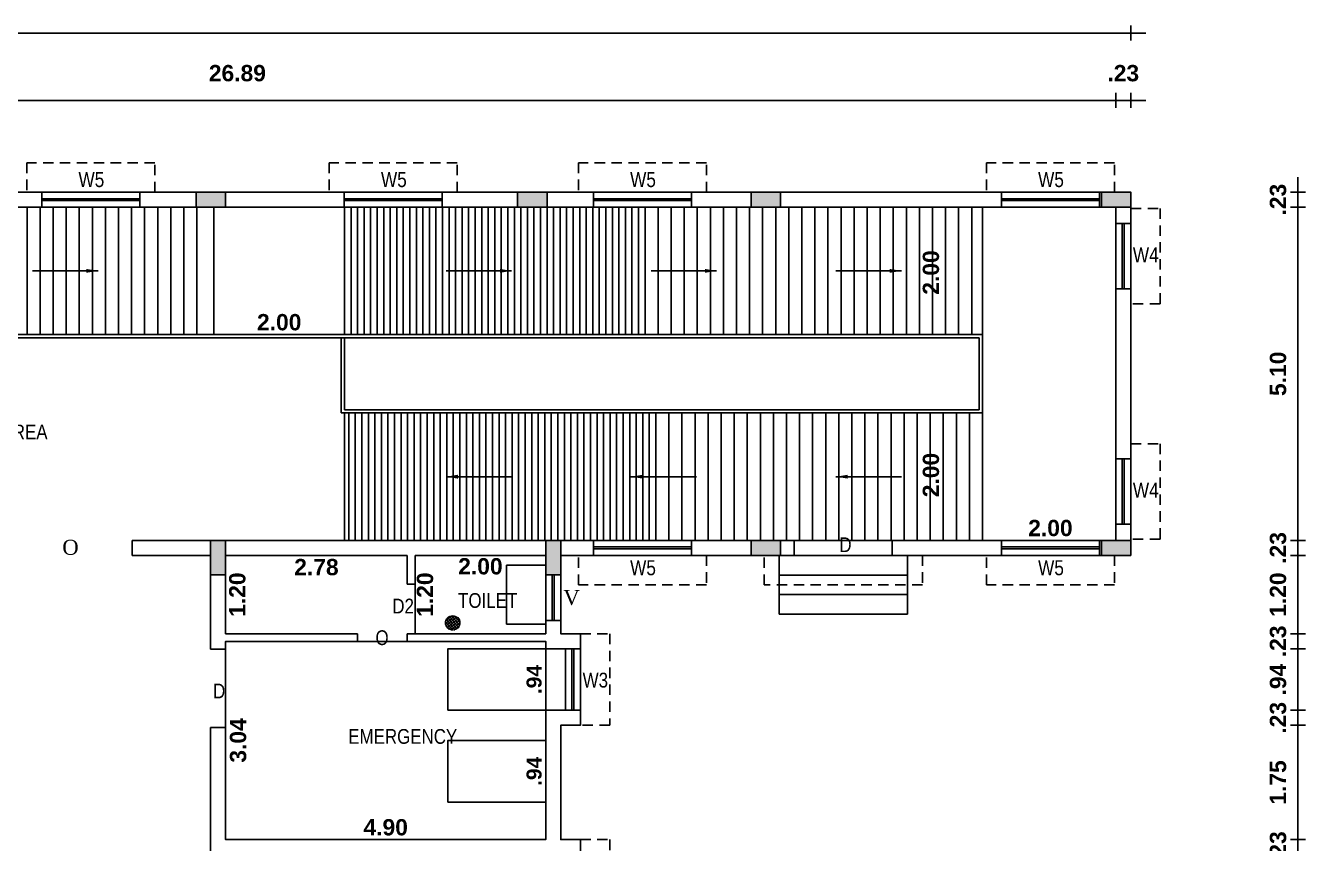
# Model space of a CAD drawing. Header units: metres. Extents: x 1336 to 1656, y -163 to -53.
# Drawn here: x 1438.53 to 1458.12, y -120.36 to -107.84 of the extents above; entities that cross this region are included whole.
import ezdxf

# ---------------------------------------------------------------- set-up
doc = ezdxf.new("R2010")
doc.units = ezdxf.units.M
doc.header["$PDMODE"] = 3
doc.header["$PDSIZE"] = -15
doc.linetypes.add('HIDDEN', pattern=[9.525, 6.35, -3.175])
for name, color, linetype in [('.', 7, 'Continuous'), ('BLK_1_FLR_0_CARPET_AREA', 12, 'Continuous'), ('BLK_1_FLR_0_REGULAR_ROOM_4', 2, 'Continuous'), ('BLK_1_FLR_0_ROOF_AREA', 54, 'Continuous'), ('BLK_1_FLR_0_ROOM_4_LIGHT_VENTILATION_1', 232, 'Continuous'), ('BLK_1_FLR_0_ROOM_4_LIGHT_VENTILATION_2', 7, 'Continuous'), ('BLK_1_FLR_0_WC_BATH', 3, 'Continuous'), ('TOILET_VENTILATION', 7, 'Continuous')]:
    doc.layers.add(name, color=color, linetype=linetype)
doc.layers.add('BLK_1_FLR_0_BLT_UP_AREA', color=12, linetype='Continuous', plot=False)
doc.layers.add('BLK_1_FLR_0_WASH', color=55, linetype='Continuous', lineweight=0)
doc.styles.add('Ar Bold', font='arialbd.ttf')
doc.styles.get("Standard").update_dxf_attribs({"font": 'times.ttf'})
doc.styles.add('style5', font='swissc.ttf')
doc.dimstyles.new('Copy(5) of Standard', dxfattribs={"dimtxt": 0.23, "dimasz": 0.18, "dimexe": 0.18, "dimexo": 0.0625, "dimgap": 0.09, "dimtad": 0, "dimtih": 1, "dimtoh": 1, "dimzin": 0, "dimdsep": 46, "dimtxsty": 'Standard', "dimcen": 0.09, "dimadec": 0, "dimazin": 0, "dimtfac": 1, "dimtofl": 0, "dimtmove": 0, "dimatfit": 3, "dimfxl": 0, "dimtolj": 1, "dimtzin": 0, "dimarcsym": 0})
doc.dimstyles.new('~dimensions', dxfattribs={"dimtxt": 0.25, "dimasz": 0.17, "dimexe": 0.05, "dimexo": 0.0625, "dimgap": 0.06, "dimtad": 1, "dimzin": 4, "dimdsep": 46, "dimtxsty": 'Ar Bold', "dimcen": 0.09, "dimse1": 1, "dimse2": 1, "dimsd1": 1, "dimsd2": 1, "dimclrt": 71, "dimadec": 0, "dimazin": 0, "dimtfac": 1, "dimtix": 1, "dimtofl": 0, "dimtmove": 2, "dimatfit": 3, "dimfxl": 0, "dimtolj": 1, "dimtzin": 0, "dimarcsym": 0})
pattern_1 = [(38.805684, (36.572916, -245.76966), (-0.0198971256, 0.02474200664), []), (128.805684, (36.572916, -245.76966), (-0.02474200664, -0.0198971256), [])]

# ---------------------------------------------------------------- blocks, each defined once
blk = doc.blocks.new('*D906')
at = {"layer": 'Defpoints', "color": 0}
for p in [(1441.592, -120.304), (1446.492, -120.304), (1446.492, -120.304)]:
    blk.add_point(p, dxfattribs=at)
at = {"color": 71, "insert": (1444.042, -120.116), "char_height": 0.25, "attachment_point": 5, "style": 'Ar Bold'}
blk.add_mtext('\\A1;4.90', dxfattribs=at)
blk = doc.blocks.new('*D907')
at = {"layer": 'Defpoints', "color": 0}
for p in [(1441.592, -117.269), (1441.971, -117.269), (1441.592, -120.304)]:
    blk.add_point(p, dxfattribs=at)
at = {"color": 71, "insert": (1441.784, -118.786), "char_height": 0.25, "attachment_point": 5, "rotation": 90, "style": 'Ar Bold'}
blk.add_mtext('\\A1;3.04', dxfattribs=at)
blk = doc.blocks.new('*D908')
at = {"layer": 'Defpoints', "color": 0}
for p in [(1441.592, -115.954), (1441.592, -117.154), (1441.959, -117.154)]:
    blk.add_point(p, dxfattribs=at)
at = {"color": 71, "insert": (1441.772, -116.554), "char_height": 0.25, "attachment_point": 5, "rotation": 90, "style": 'Ar Bold'}
blk.add_mtext('\\A1;1.20', dxfattribs=at)
blk = doc.blocks.new('*D909')
at = {"layer": 'Defpoints', "color": 0}
for p in [(1441.592, -115.954), (1444.372, -115.954), (1444.372, -116.321)]:
    blk.add_point(p, dxfattribs=at)
at = {"color": 71, "insert": (1442.982, -116.134), "char_height": 0.25, "attachment_point": 5, "style": 'Ar Bold'}
blk.add_mtext('\\A1;2.78', dxfattribs=at)
blk = doc.blocks.new('*D910')
at = {"layer": 'Defpoints', "color": 0}
for p in [(1444.492, -115.954), (1444.832, -115.954), (1444.492, -117.154)]:
    blk.add_point(p, dxfattribs=at)
at = {"color": 71, "insert": (1444.645, -116.554), "char_height": 0.25, "attachment_point": 5, "rotation": 90, "style": 'Ar Bold'}
blk.add_mtext('\\A1;1.20', dxfattribs=at)
blk = doc.blocks.new('*D911')
at = {"layer": 'Defpoints', "color": 0}
for p in [(1444.492, -115.954), (1446.492, -115.954), (1446.492, -116.309)]:
    blk.add_point(p, dxfattribs=at)
at = {"color": 71, "insert": (1445.492, -116.122), "char_height": 0.25, "attachment_point": 5, "style": 'Ar Bold'}
blk.add_mtext('\\A1;2.00', dxfattribs=at)
blk = doc.blocks.new('*D920')
at = {"layer": 'Defpoints', "color": 0}
for p in [(1441.412, -112.574), (1443.412, -112.574), (1443.412, -112.574)]:
    blk.add_point(p, dxfattribs=at)
at = {"color": 71, "insert": (1442.412, -112.386), "char_height": 0.25, "attachment_point": 5, "style": 'Ar Bold'}
blk.add_mtext('\\A1;2.00', dxfattribs=at)
blk = doc.blocks.new('*D921')
at = {"layer": 'Defpoints', "color": 0}
for p in [(1453.217, -115.724), (1455.217, -115.724), (1455.217, -115.724)]:
    blk.add_point(p, dxfattribs=at)
at = {"color": 71, "insert": (1454.217, -115.536), "char_height": 0.25, "attachment_point": 5, "style": 'Ar Bold'}
blk.add_mtext('\\A1;2.00', dxfattribs=at)
blk = doc.blocks.new('*D922')
at = {"layer": 'Defpoints', "color": 0}
for p in [(1432.227, -115.724), (1443.412, -115.724), (1443.412, -115.724)]:
    blk.add_point(p, dxfattribs=at)
at = {"color": 71, "insert": (1437.82, -115.536), "char_height": 0.25, "attachment_point": 5, "style": 'Ar Bold'}
blk.add_mtext('\\A1;11.19', dxfattribs=at)
blk = doc.blocks.new('*D923')
at = {"layer": 'Defpoints', "color": 0}
for p in [(1452.577, -113.724), (1452.577, -113.724), (1452.577, -115.724)]:
    blk.add_point(p, dxfattribs=at)
at = {"color": 71, "insert": (1452.389, -114.724), "char_height": 0.25, "attachment_point": 5, "rotation": 90, "style": 'Ar Bold'}
blk.add_mtext('\\A1;2.00', dxfattribs=at)
blk = doc.blocks.new('*D924')
at = {"layer": 'Defpoints', "color": 0}
for p in [(1452.577, -110.624), (1452.577, -110.624), (1452.577, -112.624)]:
    blk.add_point(p, dxfattribs=at)
at = {"color": 71, "insert": (1452.389, -111.624), "char_height": 0.25, "attachment_point": 5, "rotation": 90, "style": 'Ar Bold'}
blk.add_mtext('\\A1;2.00', dxfattribs=at)
blk = doc.blocks.new('*D935')
at = {"layer": 'Defpoints', "color": 0}
for p in [(1428.327, -108.875), (1455.217, -108.762), (1455.217, -108.875)]:
    blk.add_point(p, dxfattribs=at)
at = {"color": 71, "insert": (1441.772, -108.574), "char_height": 0.25, "attachment_point": 5, "style": 'Ar Bold'}
blk.add_mtext('\\A1;26.89', dxfattribs=at)
blk = doc.blocks.new('*D936')
at = {"layer": 'Defpoints', "color": 0}
for p in [(1455.217, -108.875), (1455.447, -108.762), (1455.447, -108.875)]:
    blk.add_point(p, dxfattribs=at)
at = {"color": 71, "insert": (1455.332, -108.574), "char_height": 0.25, "attachment_point": 5, "style": 'Ar Bold'}
blk.add_mtext('\\A1;.23', dxfattribs=at)
blk = doc.blocks.new('*D1016')
at = {"layer": 'Defpoints', "color": 0}
for p in [(1457.89, -120.304), (1457.89, -120.304), (1457.89, -120.534)]:
    blk.add_point(p, dxfattribs=at)
at = {"color": 71, "insert": (1457.702, -120.419), "char_height": 0.25, "attachment_point": 5, "rotation": 90, "style": 'Ar Bold'}
blk.add_mtext('\\A1;.23', dxfattribs=at)
blk = doc.blocks.new('*D1017')
at = {"layer": 'Defpoints', "color": 0}
for p in [(1457.89, -118.554), (1457.89, -118.554), (1457.89, -120.304)]:
    blk.add_point(p, dxfattribs=at)
at = {"color": 71, "insert": (1457.702, -119.429), "char_height": 0.25, "attachment_point": 5, "rotation": 90, "style": 'Ar Bold'}
blk.add_mtext('\\A1;1.75', dxfattribs=at)
blk = doc.blocks.new('*D1018')
at = {"layer": 'Defpoints', "color": 0}
for p in [(1457.89, -118.324), (1457.89, -118.324), (1457.89, -118.554)]:
    blk.add_point(p, dxfattribs=at)
at = {"color": 71, "insert": (1457.702, -118.439), "char_height": 0.25, "attachment_point": 5, "rotation": 90, "style": 'Ar Bold'}
blk.add_mtext('\\A1;.23', dxfattribs=at)
blk = doc.blocks.new('*D1019')
at = {"layer": 'Defpoints', "color": 0}
for p in [(1457.89, -117.384), (1457.89, -117.384), (1457.89, -118.324)]:
    blk.add_point(p, dxfattribs=at)
at = {"color": 71, "insert": (1457.702, -117.854), "char_height": 0.25, "attachment_point": 5, "rotation": 90, "style": 'Ar Bold'}
blk.add_mtext('\\A1;.94', dxfattribs=at)
blk = doc.blocks.new('*D1020')
at = {"layer": 'Defpoints', "color": 0}
for p in [(1457.89, -117.154), (1457.89, -117.154), (1457.89, -117.384)]:
    blk.add_point(p, dxfattribs=at)
at = {"color": 71, "insert": (1457.702, -117.269), "char_height": 0.25, "attachment_point": 5, "rotation": 90, "style": 'Ar Bold'}
blk.add_mtext('\\A1;.23', dxfattribs=at)
blk = doc.blocks.new('*D1021')
at = {"layer": 'Defpoints', "color": 0}
for p in [(1457.89, -115.954), (1457.89, -115.954), (1457.89, -117.154)]:
    blk.add_point(p, dxfattribs=at)
at = {"color": 71, "insert": (1457.702, -116.554), "char_height": 0.25, "attachment_point": 5, "rotation": 90, "style": 'Ar Bold'}
blk.add_mtext('\\A1;1.20', dxfattribs=at)
blk = doc.blocks.new('*D1022')
at = {"layer": 'Defpoints', "color": 0}
for p in [(1457.89, -115.724), (1457.89, -115.724), (1457.89, -115.954)]:
    blk.add_point(p, dxfattribs=at)
at = {"color": 71, "insert": (1457.702, -115.839), "char_height": 0.25, "attachment_point": 5, "rotation": 90, "style": 'Ar Bold'}
blk.add_mtext('\\A1;.23', dxfattribs=at)
blk = doc.blocks.new('*D1023')
at = {"layer": 'Defpoints', "color": 0}
for p in [(1457.89, -110.624), (1457.89, -110.624), (1457.89, -115.724)]:
    blk.add_point(p, dxfattribs=at)
at = {"color": 71, "insert": (1457.702, -113.174), "char_height": 0.25, "attachment_point": 5, "rotation": 90, "style": 'Ar Bold'}
blk.add_mtext('\\A1;5.10', dxfattribs=at)
blk = doc.blocks.new('*D1024')
at = {"layer": 'Defpoints', "color": 0}
for p in [(1457.89, -110.394), (1457.89, -110.394), (1457.89, -110.624)]:
    blk.add_point(p, dxfattribs=at)
at = {"color": 71, "insert": (1457.702, -110.509), "char_height": 0.25, "attachment_point": 5, "rotation": 90, "style": 'Ar Bold'}
blk.add_mtext('\\A1;.23', dxfattribs=at)

msp = doc.modelspace()

# ---------------------------------------------------------------- hatches: boundary and pattern name
at = {"layer": '.'}
h = msp.add_hatch(color=256, dxfattribs=at)
h.dxf.hatch_style = 1
h.paths.add_polyline_path([(1441.1421, -110.3938), (1441.1421, -110.6238), (1441.5921, -110.6238), (1441.5921, -110.3938)])
h = msp.add_hatch(color=256, dxfattribs=at)
h.dxf.hatch_style = 1
h.paths.add_polyline_path([(1446.0621, -110.3938), (1446.0621, -110.6238), (1446.5121, -110.6238), (1446.5121, -110.3938)])
h = msp.add_hatch(color=256, dxfattribs=at)
h.dxf.hatch_style = 1
h.paths.add_polyline_path([(1449.6351, -110.3938), (1449.6351, -110.6238), (1450.0851, -110.6238), (1450.0851, -110.3938)])
h = msp.add_hatch(color=256, dxfattribs=at)
h.dxf.hatch_style = 1
h.paths.add_polyline_path([(1454.9971, -110.3938), (1454.9971, -110.6238), (1455.4471, -110.6238), (1455.4471, -110.3938)])
h = msp.add_hatch(color=256, dxfattribs=at)
h.dxf.hatch_style = 1
h.paths.add_polyline_path([(1441.5921, -115.7238), (1441.3621, -115.7238), (1441.3621, -116.2488), (1441.5921, -116.2488)])
h = msp.add_hatch(color=256, dxfattribs=at)
h.dxf.hatch_style = 1
h.paths.add_polyline_path([(1446.7221, -115.7238), (1446.4921, -115.7238), (1446.4921, -116.2488), (1446.7221, -116.2488)])
h = msp.add_hatch(color=256, dxfattribs=at)
h.dxf.hatch_style = 1
h.paths.add_polyline_path([(1449.6351, -115.7238), (1449.6351, -115.9538), (1450.0851, -115.9538), (1450.0851, -115.7238)])
h = msp.add_hatch(color=256, dxfattribs=at)
h.dxf.hatch_style = 1
h.paths.add_polyline_path([(1454.9971, -115.7238), (1454.9971, -115.9538), (1455.4471, -115.9538), (1455.4471, -115.7238)])
at = {"layer": 'BLK_1_FLR_0_WASH'}
h = msp.add_hatch(dxfattribs=at)
h.set_pattern_fill('ANSI37', color=60, scale=0.01, angle=-6.19432)
h.set_pattern_definition(pattern_1)
edge = h.paths.add_edge_path()
edge.add_arc((1445.0682, -116.9863), 0.1112, 11.71868, 371.71868)
h.paths.add_polyline_path([(1445.0465, -116.9478), (1445.1791, -116.9778), (1445.0308, -116.9445), (1445.0467, -116.9485)], flags=16)
h = msp.add_hatch(dxfattribs=at)
h.set_pattern_fill('ANSI37', color=60, scale=0.01, angle=-6.19432)
h.set_pattern_definition(pattern_1)
edge = h.paths.add_edge_path()
edge.add_arc((1445.0682, -116.9863), 0.1112, 11.71868, 371.71868)
h.paths.add_polyline_path([(1445.0465, -116.9478), (1445.1791, -116.9778), (1445.0308, -116.9445), (1445.0467, -116.9485)], flags=16)

# ---------------------------------------------------------------- linework, layer by layer
at = {"color": 4}
for p, q in [((1455.4471, -108.0748), (1455.4471, -107.8448)), ((1427.8671, -107.9598), (1455.6771, -107.9598)), ((1455.2171, -109.1047), (1455.2171, -108.8747)), ((1455.4471, -109.1047), (1455.4471, -108.8747)), ((1427.8671, -108.9897), (1455.6771, -108.9897)), ((1458.005, -156.4338), (1458.005, -110.1638)), ((1458.12, -110.3938), (1457.89, -110.3938)), ((1438.7784, -110.4938), (1440.2784, -110.4938)), ((1438.7784, -110.5238), (1440.2784, -110.5238)), ((1443.4084, -110.4938), (1444.9084, -110.4938)), ((1443.4084, -110.5238), (1444.9084, -110.5238)), ((1447.2221, -110.4938), (1448.7221, -110.4938)), ((1447.2221, -110.5238), (1448.7221, -110.5238)), ((1453.4671, -110.4938), (1454.9671, -110.4938)), ((1453.4671, -110.5238), (1454.9671, -110.5238)), ((1458.12, -110.6238), (1457.89, -110.6238)), ((1455.3171, -110.8738), (1455.3171, -111.8738)), ((1455.3471, -110.8738), (1455.3471, -111.8738)), ((1455.3171, -114.4738), (1455.3171, -115.4738)), ((1455.3471, -114.4738), (1455.3471, -115.4738)), ((1458.12, -115.7238), (1457.89, -115.7238)), ((1447.2221, -115.8238), (1448.7221, -115.8238)), ((1447.2221, -115.8538), (1448.7221, -115.8538)), ((1453.4671, -115.8238), (1454.9671, -115.8238)), ((1453.4671, -115.8538), (1454.9671, -115.8538)), ((1458.12, -115.9538), (1457.89, -115.9538)), ((1458.12, -117.1538), (1457.89, -117.1538)), ((1446.8921, -117.3838), (1446.8921, -118.3238)), ((1446.9221, -117.3838), (1446.9221, -118.3238)), ((1458.12, -117.3838), (1457.89, -117.3838)), ((1458.12, -118.3238), (1457.89, -118.3238)), ((1458.12, -118.5538), (1457.89, -118.5538)), ((1458.12, -120.3038), (1457.89, -120.3038))]:
    msp.add_line(p, q, dxfattribs=at)
at = {"color": 1}
for p, q in [((1428.0971, -110.3938), (1455.4471, -110.3938)), ((1455.4471, -115.9538), (1455.4471, -110.3938)), ((1428.3271, -110.6238), (1455.2171, -110.6238)), ((1455.2171, -115.7238), (1455.2171, -110.6238)), ((1440.1621, -115.7238), (1441.3621, -115.7238)), ((1440.1621, -115.9538), (1440.1621, -115.7238)), ((1450.2971, -115.7238), (1441.3621, -115.7238)), ((1450.2971, -115.7238), (1450.2971, -115.9538)), ((1455.2171, -115.7238), (1451.7971, -115.7238)), ((1451.7971, -115.7238), (1451.7971, -115.9538)), ((1440.1621, -115.9538), (1441.3621, -115.9538)), ((1441.3621, -115.9538), (1441.3621, -117.3888)), ((1441.5921, -115.9538), (1441.5921, -117.1538)), ((1444.3721, -115.9538), (1441.5921, -115.9538)), ((1444.3721, -115.9538), (1442.5171, -115.9538)), ((1444.3721, -115.9538), (1444.3721, -116.3938)), ((1446.4921, -115.9538), (1444.4921, -115.9538)), ((1446.4921, -115.9538), (1444.4921, -115.9538)), ((1444.4921, -115.9538), (1444.4921, -117.1538)), ((1446.4921, -115.9538), (1446.4921, -117.1538)), ((1446.7221, -115.9538), (1446.7221, -117.1538)), ((1455.4471, -115.9538), (1446.7221, -115.9538)), ((1444.4921, -116.3938), (1444.3721, -116.3938)), ((1443.6121, -117.1538), (1441.5921, -117.1538)), ((1441.5921, -117.2688), (1441.5921, -117.3888)), ((1443.6121, -117.2688), (1441.5921, -117.2688)), ((1443.6121, -117.1538), (1443.6121, -117.2688)), ((1446.4921, -117.1538), (1444.3721, -117.1538)), ((1444.3721, -117.1538), (1444.3721, -117.2688)), ((1446.4921, -117.2688), (1444.3721, -117.2688)), ((1446.4921, -117.2688), (1446.4921, -117.3838)), ((1446.7221, -117.1538), (1447.0221, -117.1538)), ((1447.0221, -117.1538), (1447.0221, -118.5538)), ((1441.5921, -117.3888), (1441.3621, -117.3888)), ((1446.4921, -117.3838), (1447.0221, -117.3838)), ((1446.4921, -118.3238), (1446.4921, -120.3038)), ((1446.4921, -118.3238), (1447.0221, -118.3238)), ((1441.3621, -118.5888), (1441.3621, -120.5388)), ((1441.5921, -118.5888), (1441.3621, -118.5888)), ((1441.5921, -118.5888), (1441.5921, -120.3038)), ((1446.7221, -118.5538), (1446.7221, -120.3038)), ((1446.7221, -118.5538), (1447.0221, -118.5538)), ((1446.4921, -120.3038), (1441.5921, -120.3038)), ((1446.7221, -120.3038), (1447.0221, -120.3038)), ((1447.0221, -120.3038), (1447.0221, -121.7038))]:
    msp.add_line(p, q, dxfattribs=at)
at = {"color": 252}
for p, q in [((1438.5521, -112.5738), (1438.5521, -110.6238)), ((1438.7521, -112.5738), (1438.7521, -110.6238)), ((1438.9521, -112.5738), (1438.9521, -110.6238)), ((1439.1521, -112.5738), (1439.1521, -110.6238)), ((1439.3521, -112.5738), (1439.3521, -110.6238)), ((1439.5521, -112.5738), (1439.5521, -110.6238)), ((1439.7521, -112.5738), (1439.7521, -110.6238)), ((1439.9521, -112.5738), (1439.9521, -110.6238)), ((1440.1521, -112.5738), (1440.1521, -110.6238)), ((1440.3521, -112.5738), (1440.3521, -110.6238)), ((1440.5521, -112.5738), (1440.5521, -110.6238)), ((1440.7521, -112.5738), (1440.7521, -110.6238)), ((1440.9521, -112.5738), (1440.9521, -110.6238)), ((1441.1521, -112.5738), (1441.1521, -110.6238)), ((1443.5121, -112.5738), (1443.5121, -110.6238)), ((1443.6121, -112.5738), (1443.6121, -110.6238)), ((1443.7121, -112.5738), (1443.7121, -110.6238)), ((1443.8121, -112.5738), (1443.8121, -110.6238)), ((1443.9121, -112.5738), (1443.9121, -110.6238)), ((1444.0121, -112.5738), (1444.0121, -110.6238)), ((1444.1121, -112.5738), (1444.1121, -110.6238)), ((1444.2121, -112.5738), (1444.2121, -110.6238)), ((1444.3121, -112.5738), (1444.3121, -110.6238)), ((1444.4121, -112.5738), (1444.4121, -110.6238)), ((1444.5121, -112.5738), (1444.5121, -110.6238)), ((1444.6121, -112.5738), (1444.6121, -110.6238)), ((1444.7121, -112.5738), (1444.7121, -110.6238)), ((1444.8121, -112.5738), (1444.8121, -110.6238)), ((1444.9121, -112.5738), (1444.9121, -110.6238)), ((1445.0121, -112.5738), (1445.0121, -110.6238)), ((1445.1121, -112.5738), (1445.1121, -110.6238)), ((1445.2121, -112.5738), (1445.2121, -110.6238)), ((1445.3121, -112.5738), (1445.3121, -110.6238)), ((1445.3121, -112.5738), (1445.3121, -110.6238)), ((1445.4121, -112.5738), (1445.4121, -110.6238)), ((1445.5121, -112.5738), (1445.5121, -110.6238)), ((1445.6121, -112.5738), (1445.6121, -110.6238)), ((1445.7121, -112.5738), (1445.7121, -110.6238)), ((1445.8121, -112.5738), (1445.8121, -110.6238)), ((1445.9121, -112.5738), (1445.9121, -110.6238)), ((1446.0121, -112.5738), (1446.0121, -110.6238)), ((1446.1121, -112.5738), (1446.1121, -110.6238)), ((1446.2121, -112.5738), (1446.2121, -110.6238)), ((1446.3121, -112.5738), (1446.3121, -110.6238)), ((1446.4121, -112.5738), (1446.4121, -110.6238)), ((1446.5121, -112.5738), (1446.5121, -110.6238)), ((1446.6121, -112.5738), (1446.6121, -110.6238)), ((1446.7121, -112.5738), (1446.7121, -110.6238)), ((1446.8121, -112.5738), (1446.8121, -110.6238)), ((1446.9121, -112.5738), (1446.9121, -110.6238)), ((1447.0121, -112.5738), (1447.0121, -110.6238)), ((1447.1121, -112.5738), (1447.1121, -110.6238)), ((1447.2121, -112.5738), (1447.2121, -110.6238)), ((1447.3121, -112.5738), (1447.3121, -110.6238)), ((1447.4121, -112.5738), (1447.4121, -110.6238)), ((1447.5121, -112.5738), (1447.5121, -110.6238)), ((1447.6121, -112.5738), (1447.6121, -110.6238)), ((1447.7121, -112.5738), (1447.7121, -110.6238)), ((1447.8121, -112.5738), (1447.8121, -110.6238)), ((1447.9121, -112.5738), (1447.9121, -110.6238)), ((1448.0121, -112.5738), (1448.0121, -110.6238)), ((1448.2121, -112.5738), (1448.2121, -110.6238)), ((1448.4121, -112.5738), (1448.4121, -110.6238)), ((1448.6121, -112.5738), (1448.6121, -110.6238)), ((1448.8121, -112.5738), (1448.8121, -110.6238)), ((1449.0121, -112.5738), (1449.0121, -110.6238)), ((1449.2121, -112.5738), (1449.2121, -110.6238)), ((1449.4121, -112.5738), (1449.4121, -110.6238)), ((1449.6121, -112.5738), (1449.6121, -110.6238)), ((1449.8121, -112.5738), (1449.8121, -110.6238)), ((1450.0121, -112.5738), (1450.0121, -110.6238)), ((1450.2121, -112.5738), (1450.2121, -110.6238)), ((1450.4121, -112.5738), (1450.4121, -110.6238)), ((1450.6121, -112.5738), (1450.6121, -110.6238)), ((1450.8121, -112.5738), (1450.8121, -110.6238)), ((1451.0121, -112.5738), (1451.0121, -110.6238)), ((1451.2121, -112.5738), (1451.2121, -110.6238)), ((1451.4121, -112.5738), (1451.4121, -110.6238)), ((1451.6121, -112.5738), (1451.6121, -110.6238)), ((1451.8121, -112.5738), (1451.8121, -110.6238)), ((1452.0121, -112.5738), (1452.0121, -110.6238)), ((1452.2121, -112.5738), (1452.2121, -110.6238)), ((1452.4121, -112.5738), (1452.4121, -110.6238)), ((1452.6121, -112.5738), (1452.6121, -110.6238)), ((1452.8121, -112.5738), (1452.8121, -110.6238)), ((1453.0121, -112.5738), (1453.0121, -110.6238)), ((1443.4771, -113.7738), (1443.4771, -115.7238)), ((1443.5771, -113.7738), (1443.5771, -115.7238)), ((1443.6771, -113.7738), (1443.6771, -115.7238)), ((1443.7771, -113.7738), (1443.7771, -115.7238)), ((1443.8771, -113.7738), (1443.8771, -115.7238)), ((1443.9771, -113.7738), (1443.9771, -115.7238)), ((1444.0771, -113.7738), (1444.0771, -115.7238)), ((1444.1771, -113.7738), (1444.1771, -115.7238)), ((1444.2771, -113.7738), (1444.2771, -115.7238)), ((1444.3771, -113.7738), (1444.3771, -115.7238)), ((1444.4771, -113.7738), (1444.4771, -115.7238)), ((1444.5771, -113.7738), (1444.5771, -115.7238)), ((1444.6771, -113.7738), (1444.6771, -115.7238)), ((1444.7771, -113.7738), (1444.7771, -115.7238)), ((1444.8771, -113.7738), (1444.8771, -115.7238)), ((1444.9771, -113.7738), (1444.9771, -115.7238)), ((1445.0771, -113.7738), (1445.0771, -115.7238)), ((1445.1771, -113.7738), (1445.1771, -115.7238)), ((1445.2771, -113.7738), (1445.2771, -115.7238)), ((1445.3771, -113.7738), (1445.3771, -115.7238)), ((1445.4771, -113.7738), (1445.4771, -115.7238)), ((1445.4771, -113.7738), (1445.4771, -115.7238)), ((1445.5771, -113.7738), (1445.5771, -115.7238)), ((1445.6771, -113.7738), (1445.6771, -115.7238)), ((1445.7771, -113.7738), (1445.7771, -115.7238)), ((1445.8771, -113.7738), (1445.8771, -115.7238)), ((1445.9771, -113.7738), (1445.9771, -115.7238)), ((1446.0771, -113.7738), (1446.0771, -115.7238)), ((1446.1771, -113.7738), (1446.1771, -115.7238)), ((1446.2771, -113.7738), (1446.2771, -115.7238)), ((1446.3771, -113.7738), (1446.3771, -115.7238)), ((1446.4771, -113.7738), (1446.4771, -115.7238)), ((1446.5771, -113.7738), (1446.5771, -115.7238)), ((1446.6771, -113.7738), (1446.6771, -115.7238)), ((1446.7771, -113.7738), (1446.7771, -115.7238)), ((1446.8771, -113.7738), (1446.8771, -115.7238)), ((1446.9771, -113.7738), (1446.9771, -115.7238)), ((1447.0771, -113.7738), (1447.0771, -115.7238)), ((1447.1771, -113.7738), (1447.1771, -115.7238)), ((1447.2771, -113.7738), (1447.2771, -115.7238)), ((1447.3771, -113.7738), (1447.3771, -115.7238)), ((1447.4771, -113.7738), (1447.4771, -115.7238)), ((1447.5771, -113.7738), (1447.5771, -115.7238)), ((1447.6771, -113.7738), (1447.6771, -115.7238)), ((1447.7771, -113.7738), (1447.7771, -115.7238)), ((1447.8771, -113.7738), (1447.8771, -115.7238)), ((1447.9771, -113.7738), (1447.9771, -115.7238)), ((1448.0771, -113.7738), (1448.0771, -115.7238)), ((1448.1771, -113.7738), (1448.1771, -115.7238)), ((1448.3771, -113.7738), (1448.3771, -115.7238)), ((1448.5771, -113.7738), (1448.5771, -115.7238)), ((1448.7771, -113.7738), (1448.7771, -115.7238)), ((1448.9771, -113.7738), (1448.9771, -115.7238)), ((1449.1771, -113.7738), (1449.1771, -115.7238)), ((1449.3771, -113.7738), (1449.3771, -115.7238)), ((1449.5771, -113.7738), (1449.5771, -115.7238)), ((1449.7771, -113.7738), (1449.7771, -115.7238)), ((1449.9771, -113.7738), (1449.9771, -115.7238)), ((1450.1771, -113.7738), (1450.1771, -115.7238)), ((1450.3771, -113.7738), (1450.3771, -115.7238)), ((1450.5771, -113.7738), (1450.5771, -115.7238)), ((1450.7771, -113.7738), (1450.7771, -115.7238)), ((1450.9771, -113.7738), (1450.9771, -115.7238)), ((1451.1771, -113.7738), (1451.1771, -115.7238)), ((1451.3771, -113.7738), (1451.3771, -115.7238)), ((1451.5771, -113.7738), (1451.5771, -115.7238)), ((1451.7771, -113.7738), (1451.7771, -115.7238)), ((1451.9771, -113.7738), (1451.9771, -115.7238)), ((1452.1771, -113.7738), (1452.1771, -115.7238)), ((1452.3771, -113.7738), (1452.3771, -115.7238)), ((1452.5771, -113.7738), (1452.5771, -115.7238)), ((1452.7771, -113.7738), (1452.7771, -115.7238)), ((1452.9771, -113.7738), (1452.9771, -115.7238))]:
    msp.add_line(p, q, dxfattribs=at)
for p, q in [((1441.4121, -112.5738), (1441.4121, -110.6238)), ((1443.4121, -112.5738), (1443.4121, -110.6238)), ((1453.1771, -115.7238), (1453.1771, -110.6238)), ((1434.3521, -112.5738), (1453.1771, -112.5738)), ((1434.3521, -112.6238), (1453.1271, -112.6238)), ((1443.3621, -113.7738), (1443.3621, -112.6238)), ((1443.4121, -113.7238), (1443.4121, -112.6238)), ((1453.1271, -113.7238), (1453.1271, -112.6238)), ((1453.1771, -113.7738), (1443.3621, -113.7738)), ((1453.1271, -113.7238), (1443.4121, -113.7238)), ((1443.4121, -115.7238), (1443.4121, -113.7738)), ((1451.7971, -115.7238), (1450.2971, -115.7238)), ((1450.0671, -115.9538), (1450.0671, -116.8538)), ((1452.0271, -115.9538), (1452.0271, -116.8538)), ((1452.0271, -116.2538), (1450.0671, -116.2538)), ((1452.0271, -116.5538), (1450.0671, -116.5538)), ((1452.0271, -116.8538), (1450.0671, -116.8538)), ((1446.7921, -117.3838), (1446.7921, -118.3238))]:
    msp.add_line(p, q)
at = {"color": 4, "linetype": 'HIDDEN', "ltscale": 0.8}
for p, q in [((1446.5921, -116.2488), (1446.5921, -116.9488)), ((1446.6221, -116.2488), (1446.6221, -116.9488))]:
    msp.add_line(p, q, dxfattribs=at)
at = {"color": 4, "linetype": 'HIDDEN', "ltscale": 0.025}
for points in [[(1440.5084, -110.3938), (1440.5084, -109.9438), (1438.5584, -109.9438), (1438.5484, -109.9438), (1438.5484, -110.3938)], [(1445.1384, -110.3938), (1445.1384, -109.9438), (1443.1884, -109.9438), (1443.1784, -109.9438), (1443.1784, -110.3938)], [(1448.9521, -110.3938), (1448.9521, -109.9438), (1447.0021, -109.9438), (1446.9921, -109.9438), (1446.9921, -110.3938)], [(1455.1971, -110.3938), (1455.1971, -109.9438), (1453.2471, -109.9438), (1453.2371, -109.9438), (1453.2371, -110.3938)], [(1455.4471, -110.6438), (1455.8971, -110.6438), (1455.8971, -112.0938), (1455.8971, -112.1038), (1455.4471, -112.1038)], [(1455.4471, -114.2438), (1455.8971, -114.2438), (1455.8971, -115.6938), (1455.8971, -115.7038), (1455.4471, -115.7038)], [(1448.9521, -115.9538), (1448.9521, -116.4038), (1447.0021, -116.4038), (1446.9921, -116.4038), (1446.9921, -115.9538)], [(1452.2571, -115.9538), (1452.2571, -116.4038), (1449.8471, -116.4038), (1449.8371, -116.4038), (1449.8371, -115.9538)], [(1455.1971, -115.9538), (1455.1971, -116.4038), (1453.2471, -116.4038), (1453.2371, -116.4038), (1453.2371, -115.9538)], [(1447.0221, -117.1538), (1447.4721, -117.1538), (1447.4721, -118.5438), (1447.4721, -118.5538), (1447.0221, -118.5538)], [(1447.0221, -120.3038), (1447.4721, -120.3038), (1447.4721, -121.6938), (1447.4721, -121.7038), (1447.0221, -121.7038)]]:
    msp.add_lwpolyline(points, dxfattribs=at)
at = {"color": 4}
for points in [[(1438.7784, -110.3938), (1440.2784, -110.3938), (1440.2784, -110.6238), (1438.7784, -110.6238)], [(1443.4084, -110.3938), (1444.9084, -110.3938), (1444.9084, -110.6238), (1443.4084, -110.6238)], [(1447.2221, -110.3938), (1448.7221, -110.3938), (1448.7221, -110.6238), (1447.2221, -110.6238)], [(1453.4671, -110.3938), (1454.9671, -110.3938), (1454.9671, -110.6238), (1453.4671, -110.6238)], [(1455.2171, -110.8738), (1455.2171, -111.8738), (1455.4471, -111.8738), (1455.4471, -110.8738)], [(1455.2171, -114.4738), (1455.2171, -115.4738), (1455.4471, -115.4738), (1455.4471, -114.4738)], [(1447.2221, -115.9538), (1448.7221, -115.9538), (1448.7221, -115.7238), (1447.2221, -115.7238)], [(1453.4671, -115.9538), (1454.9671, -115.9538), (1454.9671, -115.7238), (1453.4671, -115.7238)], [(1446.7221, -116.2488), (1446.7221, -116.9488), (1446.4921, -116.9488), (1446.4921, -116.2488)], [(1447.0221, -117.3838), (1447.0221, -118.3238), (1446.7921, -118.3238), (1446.7921, -117.3838)]]:
    msp.add_lwpolyline(points, close=True, dxfattribs=at)
at = {"color": 1}
for points in [[(1441.1421, -110.3938), (1441.5921, -110.3938), (1441.5921, -110.6238), (1441.1421, -110.6238), (1441.1421, -110.3938)], [(1446.0621, -110.3938), (1446.5121, -110.3938), (1446.5121, -110.6238), (1446.0621, -110.6238), (1446.0621, -110.3938)], [(1449.6351, -110.3938), (1450.0851, -110.3938), (1450.0851, -110.6238), (1449.6351, -110.6238), (1449.6351, -110.3938)], [(1454.9971, -110.3938), (1455.4471, -110.3938), (1455.4471, -110.6238), (1454.9971, -110.6238), (1454.9971, -110.3938)], [(1441.3621, -116.2488), (1441.3621, -115.7238), (1441.5921, -115.7238), (1441.5921, -116.2488), (1441.3621, -116.2488)], [(1446.4921, -116.2488), (1446.4921, -115.7238), (1446.7221, -115.7238), (1446.7221, -116.2488), (1446.4921, -116.2488)], [(1449.6351, -115.7238), (1450.0851, -115.7238), (1450.0851, -115.9538), (1449.6351, -115.9538), (1449.6351, -115.7238)], [(1454.9971, -115.7238), (1455.4471, -115.7238), (1455.4471, -115.9538), (1454.9971, -115.9538), (1454.9971, -115.7238)]]:
    msp.add_lwpolyline(points, dxfattribs=at)
at = {"layer": 'BLK_1_FLR_0_BLT_UP_AREA', "color": 12}
msp.add_lwpolyline([(1447.0221, -121.7038), (1447.0221, -120.3038), (1446.7221, -120.3038), (1446.7221, -118.5538), (1447.0221, -118.5538), (1447.0221, -117.1538), (1446.7221, -117.1538), (1446.7221, -115.9538), (1455.4471, -115.9538), (1455.4471, -110.3938), (1428.0971, -110.3938)], dxfattribs=at)
at = {"layer": 'BLK_1_FLR_0_CARPET_AREA', "color": 12}
msp.add_lwpolyline([(1441.5921, -120.3038), (1446.4921, -120.3038), (1446.4921, -117.2688), (1441.5921, -117.2688)], close=True, dxfattribs=at)
at = {"layer": 'BLK_1_FLR_0_REGULAR_ROOM_4', "color": 2}
msp.add_lwpolyline([(1441.5921, -117.2688), (1446.4921, -117.2688), (1446.4921, -120.3038), (1441.5921, -120.3038)], close=True, dxfattribs=at)
at = {"layer": 'BLK_1_FLR_0_ROOF_AREA', "color": 54}
msp.add_lwpolyline([(1447.0221, -121.7038), (1447.0221, -120.3038), (1446.7221, -120.3038), (1446.7221, -118.5538), (1447.0221, -118.5538), (1447.0221, -117.1538), (1446.7221, -117.1538), (1446.7221, -115.9538), (1455.4471, -115.9538), (1455.4471, -110.3938), (1428.0971, -110.3938)], dxfattribs=at)
at = {"layer": 'BLK_1_FLR_0_ROOM_4_LIGHT_VENTILATION_1', "color": 232}
msp.add_lwpolyline([(1444.9921, -118.3238), (1446.4921, -118.3238), (1446.4921, -117.3838), (1444.9921, -117.3838)], close=True, dxfattribs=at)
at = {"layer": 'BLK_1_FLR_0_ROOM_4_LIGHT_VENTILATION_2', "color": 232}
msp.add_lwpolyline([(1444.9921, -119.7283), (1446.4921, -119.7283), (1446.4921, -118.7883), (1444.9921, -118.7883)], close=True, dxfattribs=at)
at = {"layer": 'BLK_1_FLR_0_WASH', "color": 60}
msp.add_lwpolyline([(1445.0064, -117.0788, -2.3481205), (1445.163, -117.0444, -0.4258725), (1445.0064, -117.0788, 3.3899462)], format="xyb", dxfattribs=at)
msp.add_lwpolyline([(1445.0064, -117.0788, -2.3481205), (1445.163, -117.0444, -0.4258725), (1445.0064, -117.0788, 3.3899462)], format="xyb", dxfattribs=at)
at = {"layer": 'BLK_1_FLR_0_WC_BATH', "color": 3}
msp.add_lwpolyline([(1444.4921, -115.9538), (1446.4921, -115.9538), (1446.4921, -117.1538), (1444.4921, -117.1538)], close=True, dxfattribs=at)
at = {"layer": 'TOILET_VENTILATION', "color": 6}
msp.add_lwpolyline([(1445.8921, -116.1038), (1446.4921, -116.1038), (1446.4921, -117.0038), (1445.8921, -117.0038)], close=True, dxfattribs=at)

# ---------------------------------------------------------------- texts
at = {"style": 'style5'}
for s, p in [('W5', (1439.3395, -110.3161)), ('W5', (1443.9695, -110.3161)), ('W5', (1447.7832, -110.3161)), ('W5', (1454.0282, -110.3161)), ('W4', (1455.4791, -111.4689)), ('W4', (1455.4791, -115.0689)), ('W5', (1447.7832, -116.2569)), ('W5', (1454.0282, -116.2569))]:
    msp.add_text(s, height=0.23, dxfattribs=at).set_placement(p)
at = {"color": 7, "style": 'style5'}
for s, height, p in [('WAITING AREA', 0.226059, (1436.9818, -114.1769)), ('D', 0.2261, (1450.9865, -115.9034)), ('TOILET', 0.22606, (1445.1504, -116.7563)), ('D2', 0.22606, (1444.1436, -116.8419)), ('O', 0.2261, (1443.8857, -117.3259)), ('D', 0.2261, (1441.4, -118.1424)), ('W3', 0.22606, (1447.0573, -117.9756)), ('EMERGENCY', 0.22606, (1443.4689, -118.8373))]:
    msp.add_text(s, height=height, dxfattribs=at).set_placement(p)
for s, p in [('O', (1439.0921, -115.9446)), ('V', (1446.7618, -116.714))]:
    msp.add_text(s, height=0.23).set_placement(p)
at = {"layer": 'BLK_1_FLR_0_ROOM_4_LIGHT_VENTILATION_1', "color": 232, "insert": (1446.3146, -117.8538), "char_height": 0.23, "attachment_point": 5, "rotation": 90, "style": 'Ar Bold'}
msp.add_mtext('\\A1;.94', dxfattribs=at)
at = {"layer": 'BLK_1_FLR_0_ROOM_4_LIGHT_VENTILATION_2', "color": 232, "insert": (1446.3146, -119.2583), "char_height": 0.23, "attachment_point": 5, "rotation": 90, "style": 'Ar Bold'}
msp.add_mtext('\\A1;.94', dxfattribs=at)

# ---------------------------------------------------------------- dimensions: what is measured, and where the dimension line sits
for base, p1, p2, picture, middle in [((1455.2171, -108.762), (1428.3271, -108.8747), (1455.2171, -108.8747), '*D935', (1441.7721, -108.5743)), ((1455.4471, -108.762), (1455.2171, -108.8747), (1455.4471, -108.8747), '*D936', (1455.3321, -108.5743))]:
    dim = msp.add_linear_dim(base=base, p1=p1, p2=p2, dimstyle='~dimensions')
    dim.commit()
    dim.dimension.update_dxf_attribs({"geometry": picture, "text_midpoint": middle})
for base, p1, p2, picture, middle in [((1457.89, -110.3938), (1457.89, -110.6238), (1457.89, -110.3938), '*D1024', (1457.7023, -110.5088)), ((1457.89, -110.6238), (1457.89, -115.7238), (1457.89, -110.6238), '*D1023', (1457.7023, -113.1738)), ((1457.89, -115.7238), (1457.89, -115.9538), (1457.89, -115.7238), '*D1022', (1457.7023, -115.8388)), ((1457.89, -115.9538), (1457.89, -117.1538), (1457.89, -115.9538), '*D1021', (1457.7023, -116.5538)), ((1457.89, -117.1538), (1457.89, -117.3838), (1457.89, -117.1538), '*D1020', (1457.7023, -117.2688)), ((1457.89, -117.3838), (1457.89, -118.3238), (1457.89, -117.3838), '*D1019', (1457.7022, -117.8538)), ((1457.89, -118.3238), (1457.89, -118.5538), (1457.89, -118.3238), '*D1018', (1457.7023, -118.4388)), ((1457.89, -118.5538), (1457.89, -120.3038), (1457.89, -118.5538), '*D1017', (1457.7023, -119.4288)), ((1457.89, -120.3038), (1457.89, -120.5338), (1457.89, -120.3038), '*D1016', (1457.7023, -120.4188))]:
    dim = msp.add_linear_dim(base=base, p1=p1, p2=p2, angle=90, dimstyle='~dimensions')
    dim.commit()
    dim.dimension.update_dxf_attribs({"geometry": picture, "text_midpoint": middle})
at = {"color": 1}
for p1, p2, distance, picture, middle in [((1452.5771, -112.6238), (1452.5771, -110.6238), 0, '*D924', (1452.3895, -111.6238)), ((1441.4121, -112.5738), (1443.4121, -112.5738), 0, '*D920', (1442.4121, -112.3862)), ((1452.5771, -115.7238), (1452.5771, -113.7238), 0, '*D923', (1452.3895, -114.7238)), ((1432.2270979892, -115.7238175883), (1443.4120979892, -115.7238175883), 0, '*D922', (1437.8195979892, -115.5360890753)), ((1453.2171, -115.7238), (1455.2171, -115.7238), 0, '*D921', (1454.2171, -115.5362)), ((1441.5921, -115.9538), (1441.5921, -117.1538), 0.3672, '*D908', (1441.7716, -116.5538)), ((1441.5921, -115.9538), (1444.3721, -115.9538), -0.3676, '*D909', (1442.9821, -116.1337)), ((1444.4921, -117.1538), (1444.4921, -115.9538), -0.3401, '*D910', (1444.6445, -116.5538)), ((1444.4921, -115.9538), (1446.4921, -115.9538), -0.3555, '*D911', (1445.4921, -116.1216)), ((1441.5920979892, -120.3038175883), (1441.5920979892, -117.2688175883), -0.3792894987, '*D907', (1441.7837442409, -118.7863175883)), ((1441.5921, -120.3038), (1446.4921, -120.3038), 0, '*D906', (1444.0421, -120.1161))]:
    dim = msp.add_aligned_dim(p1=p1, p2=p2, distance=distance, dimstyle='~dimensions', dxfattribs=at)
    dim.commit()
    dim.dimension.update_dxf_attribs({"geometry": picture, "text_midpoint": middle})

# ---------------------------------------------------------------- leaders
for points in [[(1439.6387, -111.5988), (1438.6351, -111.5988)], [(1445.9702, -111.5988), (1444.9666, -111.5988)], [(1449.1077, -111.5988), (1448.1041, -111.5988)], [(1451.938, -111.5988), (1450.9343, -111.5988)], [(1444.9666, -114.7488), (1445.9702, -114.7488)], [(1447.7968, -114.7488), (1448.8005, -114.7488)], [(1450.9343, -114.7488), (1451.938, -114.7488)]]:
    msp.add_leader(points, dimstyle='Copy(5) of Standard', override={"dimgap": 0.09, "dimtad": 0, "dimse1": 1, "dimse2": 1, "dimfxl": 5, "dimarcsym": 2})

doc.saveas('drawing.dxf')
